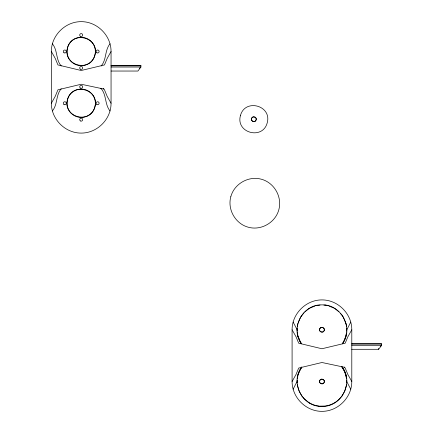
<?xml version="1.0" encoding="UTF-8"?>
<svg xmlns="http://www.w3.org/2000/svg" width="433" height="433" viewBox="0 0 433 433"><rect width="100%" height="100%" fill="white"/><g stroke="black" fill="none" stroke-linecap="round" stroke-linejoin="round"><path stroke-width="0.65" d="M301.487 343.818C289.78 328.528 302.737 303.998 321.946 304.881C341.15 303.998 354.107 328.528 342.4 343.818M297.265 331.05L297.265 328.463M341.68 366.356C354.47 381.505 341.751 407.301 321.946 406.376C302.445 407.285 289.585 382.117 301.85 366.897M297.265 382.794L297.265 380.206M346.622 331.05L346.622 328.463M346.622 382.794L346.622 380.206M51.354 51.5C51.256 35.522 65.226 21.553 81.204 21.65C97.181 21.553 111.157 35.522 111.054 51.5L111.054 103.243C111.157 119.221 97.181 133.191 81.204 133.093C65.226 133.191 51.256 119.221 51.354 103.243L51.354 51.5L55.256 58.455L57.941 64.934L81.204 70.498L104.472 64.934L107.157 58.455L111.054 51.5M292.091 329.757C291.994 313.779 305.969 299.809 321.946 299.907C337.919 299.809 351.894 313.779 351.796 329.757L351.796 381.5C351.894 397.478 337.919 411.447 321.946 411.35C305.969 411.447 291.994 397.478 292.091 381.5L292.091 329.757L295.993 336.712L298.678 343.19L321.946 348.754L345.209 343.19L347.894 336.712L351.796 329.757M293.109 389.224L297.07 381.5L297.238 380.212M297.406 378.924L297.915 375.059L300.399 369.062L301.585 367.514L299.068 372.023L298.234 374.475M328.382 305.73L325.188 305.097M318.699 406.159L325.178 406.051L327.716 405.542M342.303 343.742L343.488 342.194L345.972 336.197L346.395 332.977M346.649 331.045L346.822 329.757L350.779 322.033M343.672 341.556L344.82 339.234L346.606 333.004M341.68 396.644L344.82 390.977L346.606 384.748M298.234 322.737L300.215 317.957M312.426 404.482L315.538 405.418M52.371 110.967C57.822 104.445 55.646 95.098 61.242 88.743M110.042 43.776C104.586 50.298 106.762 59.646 101.165 66M51.354 103.243L55.256 96.288L57.941 89.81L81.204 84.246L103.893 89.057M292.091 381.5L295.993 374.545L298.678 368.066L321.946 362.502L344.636 367.314M334.384 308.215L338.969 311.82M309.508 403.042L304.437 399.01L302.727 397.061M304.009 312.734L300.399 317.319M342.308 343.753L343.488 342.194M351.796 349.296L378.659 349.296L381.646 345.29L381.646 343.688L351.796 343.688M328.355 405.418C333.345 404.021 337.924 401.126 341.161 397.061M304.924 311.82L309.508 308.215M139.415 68.322L140.909 67.028L140.909 65.432L111.054 65.432M380.152 346.579L381.646 345.29L351.796 345.29M343.488 317.319L341.68 314.612M302.207 396.644L299.068 390.977L297.282 384.748M300.399 342.194L301.579 343.753L300.399 342.194L297.915 336.197L297.406 332.333M343.391 369.116L341.908 367L344.82 372.023L346.606 378.253M310.142 308.025L314.921 306.05M297.915 336.197L297.282 333.004M346.606 326.509L345.972 323.321M345.864 375.092L346.481 378.924M320.003 305.124L315.505 305.73M111.054 65.838L140.909 65.838M111.054 67.028L140.909 67.028L137.921 71.039L111.054 71.039M293.109 322.033L297.184 329.757M351.796 344.094L381.646 344.094M346.703 381.5L350.779 389.224M323.884 305.124L325.178 305.205M297.282 326.509L297.915 323.321M297.282 378.253L297.915 375.059M316.171 405.542L318.71 406.051M328.966 306.05L333.746 308.025M309.563 402.944L312.469 404.373M340.306 313.221L341.588 314.683M344.435 367.054L345.209 368.066L347.894 374.545L351.796 381.5M103.325 88.316L104.472 89.81L107.157 96.288L111.054 103.243M100.77 88.229C106.772 94.605 104.505 104.266 110.042 110.967M61.242 66C55.646 59.646 57.822 50.298 52.371 43.776M343.672 317.957L345.864 323.348M300.215 341.556L298.234 336.782M343.488 369.062L345.972 375.059M346.649 380.212L346.822 381.5M297.07 329.757L297.238 331.045M378.659 348.349L378.659 349.296M67.51 47.83C62.563 65.567 90.318 73.004 94.903 55.17C99.85 37.438 72.094 30.001 67.51 47.83M67.51 99.574C62.563 117.305 90.318 124.742 94.903 106.913C99.85 89.176 72.094 81.74 67.51 99.574M240.423 115.622C235.579 132.98 262.75 140.26 267.237 122.804C272.076 105.446 244.91 98.167 240.423 115.622M230.794 196.782C227.271 209.621 235.503 223.883 248.385 227.249C261.223 230.773 275.485 222.54 278.852 209.659C282.376 196.82 274.143 182.558 261.261 179.192C248.423 175.663 234.161 183.901 230.794 196.782M251.427 118.566C250.48 121.624 255.519 122.972 256.233 119.854C257.175 116.802 252.136 115.449 251.427 118.566M251.524 118.593C250.615 121.527 255.454 122.826 256.136 119.833C257.04 116.899 252.206 115.6 251.524 118.593M319.543 329.112C318.596 332.171 323.635 333.518 324.349 330.401C325.291 327.348 320.252 325.995 319.543 329.112M319.635 329.14C318.731 332.073 323.57 333.367 324.252 330.374C325.156 327.44 320.317 326.146 319.635 329.14M319.543 380.856C318.596 383.909 323.635 385.262 324.349 382.144C325.291 379.086 320.252 377.738 319.543 380.856M319.635 380.883C318.731 383.817 323.57 385.11 324.252 382.117C325.156 379.184 320.317 377.89 319.635 380.883M71.18 113.267A14.181 14.181 0 0 0 94.903 106.913A14.181 14.181 0 0 0 77.534 89.544A14.181 14.181 0 0 0 71.18 113.267M80.457 36.377A1.494 1.494 0 0 0 82.698 35.084A1.494 1.494 0 0 0 80.457 33.79A1.494 1.494 0 0 0 80.457 36.377M80.457 69.21A1.494 1.494 0 0 0 82.698 67.921A1.494 1.494 0 0 0 80.457 66.628A1.494 1.494 0 0 0 80.457 69.21M74.113 63.781A14.181 14.181 0 0 0 95.384 51.5A14.181 14.181 0 0 0 74.113 39.219A14.181 14.181 0 0 0 74.113 63.781M96.878 52.794A1.494 1.494 0 0 0 99.114 51.5A1.494 1.494 0 0 0 96.878 50.206A1.494 1.494 0 0 0 96.878 52.794M64.041 104.537A1.494 1.494 0 0 0 66.281 103.243A1.494 1.494 0 0 0 64.041 101.95A1.494 1.494 0 0 0 64.041 104.537M64.041 52.794A1.494 1.494 0 0 0 66.281 51.5A1.494 1.494 0 0 0 64.041 50.206A1.494 1.494 0 0 0 64.041 52.794M80.457 88.116A1.494 1.494 0 0 0 82.698 86.822A1.494 1.494 0 0 0 80.457 85.534A1.494 1.494 0 0 0 80.457 88.116M96.878 104.537A1.494 1.494 0 0 0 99.114 103.243A1.494 1.494 0 0 0 96.878 101.95A1.494 1.494 0 0 0 96.878 104.537M80.457 120.953A1.494 1.494 0 0 0 82.698 119.66A1.494 1.494 0 0 0 80.457 118.366A1.494 1.494 0 0 0 80.457 120.953"/></g></svg>
